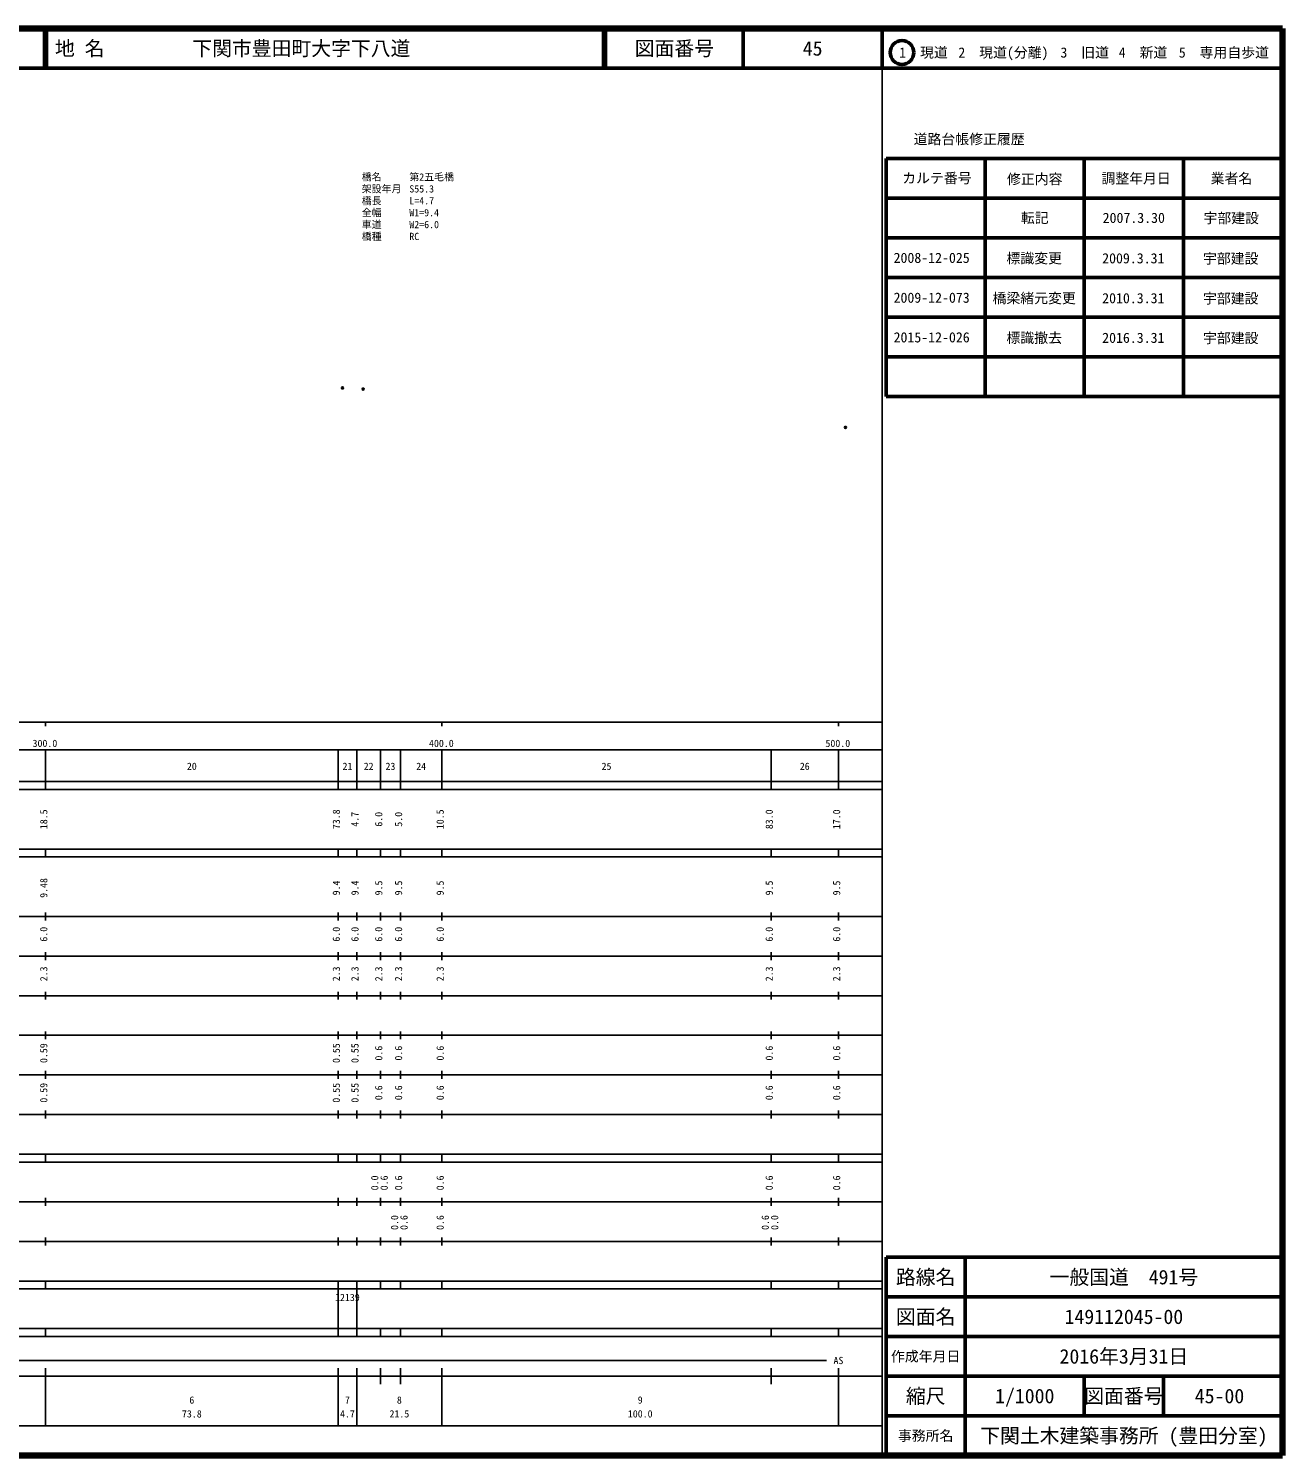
# Model space of a CAD drawing. Units: millimetres on the paper, with parts at other scales. Extents: x 40 to 680, y 20 to 380.
# Drawn here: x 363.7 to 680, y 20 to 380 of the extents above; entities that cross this region are included whole.
import ezdxf
from ezdxf.enums import TextEntityAlignment as Align

# ---------------------------------------------------------------- set-up
doc = ezdxf.new("R2010")
doc.units = ezdxf.units.MM
doc.header["$PDMODE"] = 32
doc.header["$PDSIZE"] = 0.5
for name, color, linetype in [('M-OTRS', 6, 'Continuous'), ('M-STR-HTXT', 7, 'Continuous'), ('M-TTL-TXT', 7, 'Continuous')]:
    doc.layers.add(name, color=color, linetype=linetype)
for name, color, linetype, lineweight in [('M-TTL', 2, 'Continuous', 140), ('M-TTL-BAND', 7, 'Continuous', 25), ('M-TTL-FRAM', 2, 'Continuous', 50), ('M-TTL-LINE', 7, 'Continuous', 50)]:
    doc.layers.add(name, color=color, linetype=linetype, lineweight=lineweight)
doc.styles.add('ＭＳ ゴシック', font='')
doc.styles.get('ＭＳ ゴシック').set_extended_font_data('MS Gothic')

msp = doc.modelspace()

# ---------------------------------------------------------------- linework, layer by layer
at = {"layer": 'M-OTRS'}
for p in [(442.896, 289.315), (448.093, 289.051), (569.765, 279.382)]:
    msp.add_point(p, dxfattribs=at)
at = {"layer": 'M-TTL'}
for p, q in [((680, 380), (40, 380)), ((680, 20), (680, 380)), ((40, 20), (680, 20))]:
    msp.add_line(p, q, dxfattribs=at)
at = {"layer": 'M-TTL-BAND'}
for p, q in [((579, 20), (579, 370)), ((40, 205), (579, 205)), ((368, 205), (368, 204)), ((468, 205), (468, 204)), ((568, 205), (568, 204)), ((68, 198), (579, 198)), ((368, 188), (368, 198)), ((441.8, 188), (441.8, 198)), ((446.5, 188), (446.5, 198)), ((452.5, 188), (452.5, 198)), ((457.5, 188), (457.5, 198)), ((468, 188), (468, 198)), ((551, 188), (551, 198)), ((568, 188), (568, 198)), ((40, 190), (579, 190)), ((40, 188), (579, 188)), ((40, 173), (579, 173)), ((368, 171), (368, 173)), ((441.8, 171), (441.8, 173)), ((446.5, 171), (446.5, 173)), ((452.5, 171), (452.5, 173)), ((457.5, 171), (457.5, 173)), ((468, 171), (468, 173)), ((551, 171), (551, 173)), ((568, 171), (568, 173)), ((40, 171), (579, 171)), ((40, 156), (579, 156)), ((368, 155), (368, 157)), ((441.8, 155), (441.8, 157)), ((446.5, 155), (446.5, 157)), ((452.5, 155), (452.5, 157)), ((457.5, 155), (457.5, 157)), ((468, 155), (468, 157)), ((551, 155), (551, 157)), ((568, 155), (568, 157)), ((46, 146), (579, 146)), ((368, 145), (368, 147)), ((441.8, 145), (441.8, 147)), ((446.5, 145), (446.5, 147)), ((452.5, 145), (452.5, 147)), ((457.5, 145), (457.5, 147)), ((468, 145), (468, 147)), ((551, 145), (551, 147)), ((568, 145), (568, 147)), ((368, 135), (368, 137)), ((441.8, 135), (441.8, 137)), ((446.5, 135), (446.5, 137)), ((452.5, 135), (452.5, 137)), ((457.5, 135), (457.5, 137)), ((468, 135), (468, 137)), ((551, 135), (551, 137)), ((568, 135), (568, 137)), ((52, 136), (579, 136)), ((46, 126), (579, 126)), ((368, 125), (368, 127)), ((441.8, 125), (441.8, 127)), ((446.5, 125), (446.5, 127)), ((452.5, 125), (452.5, 127)), ((457.5, 125), (457.5, 127)), ((468, 125), (468, 127)), ((551, 125), (551, 127)), ((568, 125), (568, 127)), ((52, 116), (579, 116)), ((368, 115), (368, 117)), ((441.8, 115), (441.8, 117)), ((446.5, 115), (446.5, 117)), ((452.5, 115), (452.5, 117)), ((457.5, 115), (457.5, 117)), ((468, 115), (468, 117)), ((551, 115), (551, 117)), ((568, 115), (568, 117)), ((46, 106), (579, 106)), ((368, 105), (368, 107)), ((441.8, 105), (441.8, 107)), ((446.5, 105), (446.5, 107)), ((452.5, 105), (452.5, 107)), ((457.5, 105), (457.5, 107)), ((468, 105), (468, 107)), ((551, 105), (551, 107)), ((568, 105), (568, 107)), ((40, 96), (579, 96)), ((40, 94), (579, 94)), ((368, 94), (368, 96)), ((441.8, 94), (441.8, 96)), ((446.5, 94), (446.5, 96)), ((452.5, 94), (452.5, 96)), ((457.5, 94), (457.5, 96)), ((468, 94), (468, 96)), ((551, 94), (551, 96)), ((568, 94), (568, 96)), ((49, 84), (579, 84)), ((368, 83), (368, 85)), ((441.8, 83), (441.8, 85)), ((446.5, 83), (446.5, 85)), ((452.5, 83), (452.5, 85)), ((457.5, 83), (457.5, 85)), ((468, 83), (468, 85)), ((551, 83), (551, 85)), ((568, 83), (568, 85)), ((40, 74), (579, 74)), ((368, 73), (368, 75)), ((441.8, 73), (441.8, 75)), ((446.5, 73), (446.5, 75)), ((452.5, 73), (452.5, 75)), ((457.5, 73), (457.5, 75)), ((468, 73), (468, 75)), ((551, 73), (551, 75)), ((568, 73), (568, 75)), ((40, 64), (579, 64)), ((40, 62), (579, 62)), ((368, 62), (368, 64)), ((441.8, 62), (441.8, 64)), ((441.8, 52), (441.8, 62)), ((446.5, 62), (446.5, 64)), ((446.5, 52), (446.5, 62)), ((452.5, 62), (452.5, 64)), ((457.5, 62), (457.5, 64)), ((468, 62), (468, 64)), ((551, 62), (551, 64)), ((568, 62), (568, 64)), ((40, 52), (579, 52)), ((368, 50), (368, 52)), ((441.8, 50), (441.8, 52)), ((446.5, 50), (446.5, 52)), ((452.5, 50), (452.5, 52)), ((457.5, 50), (457.5, 52)), ((468, 50), (468, 52)), ((551, 50), (551, 52)), ((568, 50), (568, 52)), ((40, 50), (579, 50)), ((71, 44), (565, 44)), ((40, 40), (579, 40)), ((368, 27.5), (368, 42)), ((441.8, 27.5), (441.8, 42)), ((446.5, 27.5), (446.5, 42)), ((452.5, 38), (452.5, 42)), ((457.5, 38), (457.5, 42)), ((468, 27.5), (468, 42)), ((551, 38), (551, 42)), ((568, 27.5), (568, 42)), ((68, 27.5), (579, 27.5))]:
    msp.add_line(p, q, dxfattribs=at)
at = {"layer": 'M-TTL-FRAM'}
for p, q in [((580, 347.197), (580, 287.197)), ((580, 347.197), (680, 347.197)), ((580, 287.197), (680, 287.197)), ((680, 70), (580, 70)), ((580, 70), (580, 20))]:
    msp.add_line(p, q, dxfattribs=at)
at = {"layer": 'M-TTL-LINE'}
for p, q in [((367.75, 380), (367.75, 370)), ((368.25, 380), (368.25, 370)), ((508.747, 380), (508.747, 370)), ((509.247, 380), (509.247, 370)), ((543.997, 380), (543.997, 370)), ((579, 380), (579, 370)), ((40, 370), (680, 370)), ((605, 347.197), (605, 287.197)), ((630, 347.197), (630, 287.197)), ((655, 347.197), (655, 287.197)), ((580, 337.197), (680, 337.197)), ((580, 327.197), (680, 327.197)), ((580, 317.197), (680, 317.197)), ((580, 307.197), (680, 307.197)), ((580, 297.197), (680, 297.197)), ((600, 70), (600, 20)), ((680, 60), (580, 60)), ((680, 50), (580, 50)), ((680, 40), (580, 40)), ((630, 40), (630, 30)), ((650, 40), (650, 30)), ((680, 30), (580, 30))]:
    msp.add_line(p, q, dxfattribs=at)
msp.add_circle((584.031, 373.958), 3, dxfattribs=at)

# ---------------------------------------------------------------- texts
at = {"layer": 'M-STR-HTXT', "style": 'ＭＳ ゴシック'}
for s, p in [('橋名', (447.763, 341.085)), ('第2五毛橋', (459.763, 341.085)), ('架設年月', (447.763, 338.085)), ('S55.3', (459.763, 338.085)), ('橋長', (447.763, 335.085)), ('L=4.7', (459.763, 335.085)), ('全幅', (447.763, 332.085)), ('車道', (447.763, 329.085)), ('W1=9.4', (459.763, 332.085)), ('W2=6.0', (459.763, 329.085)), ('橋種', (447.763, 326.085)), ('RC', (459.763, 326.085))]:
    msp.add_text(s, height=1.833, dxfattribs=at).set_placement(p, align=Align.BOTTOM_LEFT)
at = {"layer": 'M-TTL-BAND', "style": 'ＭＳ ゴシック'}
for s, p in [('300.0', (367.844, 198.195)), ('400.0', (467.844, 198.195)), ('500.0', (567.844, 198.195)), ('20', (404.9, 192.405)), ('21', (444.15, 192.405)), ('22', (449.5, 192.405)), ('23', (455, 192.405)), ('24', (462.75, 192.405)), ('25', (509.5, 192.405)), ('26', (559.5, 192.405)), ('AS', (568, 42.5)), ('6', (404.9, 32.523)), ('7', (444.15, 32.523)), ('8', (457.25, 32.523)), ('9', (518, 32.523)), ('73.8', (404.9, 29.033)), ('4.7', (444.15, 29.033)), ('21.5', (457.25, 29.033)), ('100.0', (518, 29.033))]:
    msp.add_text(s, height=1.833, dxfattribs=at).set_placement(p, align=Align.BOTTOM_CENTER)
for s, p in [('18.5', (369, 180.5)), ('73.8', (442.8, 180.5)), ('4.7', (447.5, 180.5)), ('6.0', (453.5, 180.5)), ('5.0', (458.5, 180.5)), ('10.5', (469, 180.5)), ('83.0', (552, 180.5)), ('17.0', (569, 180.5)), ('9.48', (369, 163.174)), ('9.4', (442.8, 163.174)), ('9.4', (447.5, 163.174)), ('9.5', (453.5, 163.174)), ('9.5', (458.5, 163.174)), ('9.5', (469, 163.174)), ('9.5', (552, 163.174)), ('9.5', (569, 163.174)), ('6.0', (369, 151.5)), ('6.0', (442.8, 151.5)), ('6.0', (447.5, 151.5)), ('6.0', (453.5, 151.5)), ('6.0', (458.5, 151.5)), ('6.0', (469, 151.5)), ('6.0', (552, 151.5)), ('6.0', (569, 151.5)), ('2.3', (369, 141.5)), ('2.3', (442.8, 141.5)), ('2.3', (447.5, 141.5)), ('2.3', (453.5, 141.5)), ('2.3', (458.5, 141.5)), ('2.3', (469, 141.5)), ('2.3', (552, 141.5)), ('2.3', (569, 141.5)), ('0.59', (369, 121.5)), ('0.55', (442.8, 121.5)), ('0.55', (447.5, 121.5)), ('0.6', (453.5, 121.5)), ('0.6', (458.5, 121.5)), ('0.6', (469, 121.5)), ('0.6', (552, 121.5)), ('0.6', (569, 121.5)), ('0.59', (369, 111.5)), ('0.55', (442.8, 111.5)), ('0.55', (447.5, 111.5)), ('0.6', (453.5, 111.5)), ('0.6', (458.5, 111.5)), ('0.6', (469, 111.5)), ('0.6', (552, 111.5)), ('0.6', (569, 111.5)), ('0.0', (452.5, 88.764)), ('0.6', (454.87, 88.764)), ('0.6', (458.5, 88.764)), ('0.6', (469, 88.764)), ('0.6', (552, 88.764)), ('0.6', (569, 88.764)), ('0.0', (457.5, 78.764)), ('0.6', (459.87, 78.764)), ('0.6', (469, 78.764)), ('0.6', (551, 78.764)), ('0.0', (553.37, 78.764))]:
    msp.add_text(s, height=1.833, rotation=90, dxfattribs=at).set_placement(p, align=Align.BOTTOM_CENTER)
msp.add_text('12139', height=1.833, dxfattribs=at).set_placement((441.025, 58.405), align=Align.BOTTOM_LEFT)
at = {"layer": 'M-TTL-TXT', "style": 'ＭＳ ゴシック'}
for s, p in [('地 名', (370.38, 375)), ('下関市豊田町大字下八道', (405.024, 375))]:
    msp.add_text(s, height=3.666, dxfattribs=at).set_placement(p, align=Align.MIDDLE_LEFT)
for s, height, p in [('図面番号', 3.666, (526.622, 375)), ('45', 3.666, (561.497, 375)), ('1\u3000現道', 2.566, (589.448, 373.958)), ('2\u3000現道(分離)', 2.566, (609.619, 373.958)), ('3\u3000旧道', 2.566, (630.121, 373.958)), ('4\u3000新道', 2.566, (644.824, 373.958)), ('5\u3000専用自歩道', 2.566, (665.228, 373.958)), ('道路台帳修正履歴', 2.566, (600.968, 352.113)), ('カルテ番号', 2.566, (592.839, 342.277)), ('修正内容', 2.566, (617.509, 342.023)), ('調整年月日', 2.566, (643.089, 342.197)), ('業者名', 2.566, (667.134, 342.197)), ('転記', 2.566, (617.5, 332.245)), ('2007.3.30', 2.566, (642.5, 332.245)), ('宇部建設', 2.566, (667.077, 332.189)), ('2008-12-025', 2.566, (591.51, 322.158)), ('標識変更', 2.566, (617.381, 322.039)), ('2009.3.31', 2.566, (642.381, 322.039)), ('宇部建設', 2.566, (666.958, 321.982)), ('2009-12-073', 2.566, (591.51, 312.1)), ('橋梁緒元変更', 2.566, (617.381, 311.981)), ('2010.3.31', 2.566, (642.381, 311.981)), ('宇部建設', 2.566, (666.958, 311.924)), ('2015-12-026', 2.566, (591.51, 302.1)), ('標識撤去', 2.566, (617.381, 301.981)), ('2016.3.31', 2.566, (642.381, 301.981)), ('宇部建設', 2.566, (666.958, 301.924)), ('路線名', 3.666, (590, 65)), ('路線名', 3.666, (590, 65)), ('一般国道\u3000491号', 3.666, (640, 65)), ('図面名', 3.666, (590, 55)), ('図面名', 3.666, (590, 55)), ('149112045-00', 3.666, (640, 55)), ('2016年3月31日', 3.666, (640, 45)), ('作成年月日', 2.566, (590, 45)), ('作成年月日', 2.566, (590, 45)), ('縮尺', 3.666, (590, 35)), ('縮尺', 3.666, (590, 35)), ('1/1000', 3.666, (615, 35)), ('図面番号', 3.666, (640, 35)), ('図面番号', 3.666, (640, 35)), ('45-00', 3.666, (664.125, 35)), ('事務所名', 2.566, (590, 25)), ('事務所名', 2.566, (590, 25)), ('下関土木建築事務所 (豊田分室)', 3.666, (640, 25))]:
    msp.add_text(s, height=height, dxfattribs=at).set_placement(p, align=Align.MIDDLE_CENTER)

doc.saveas('drawing.dxf')
